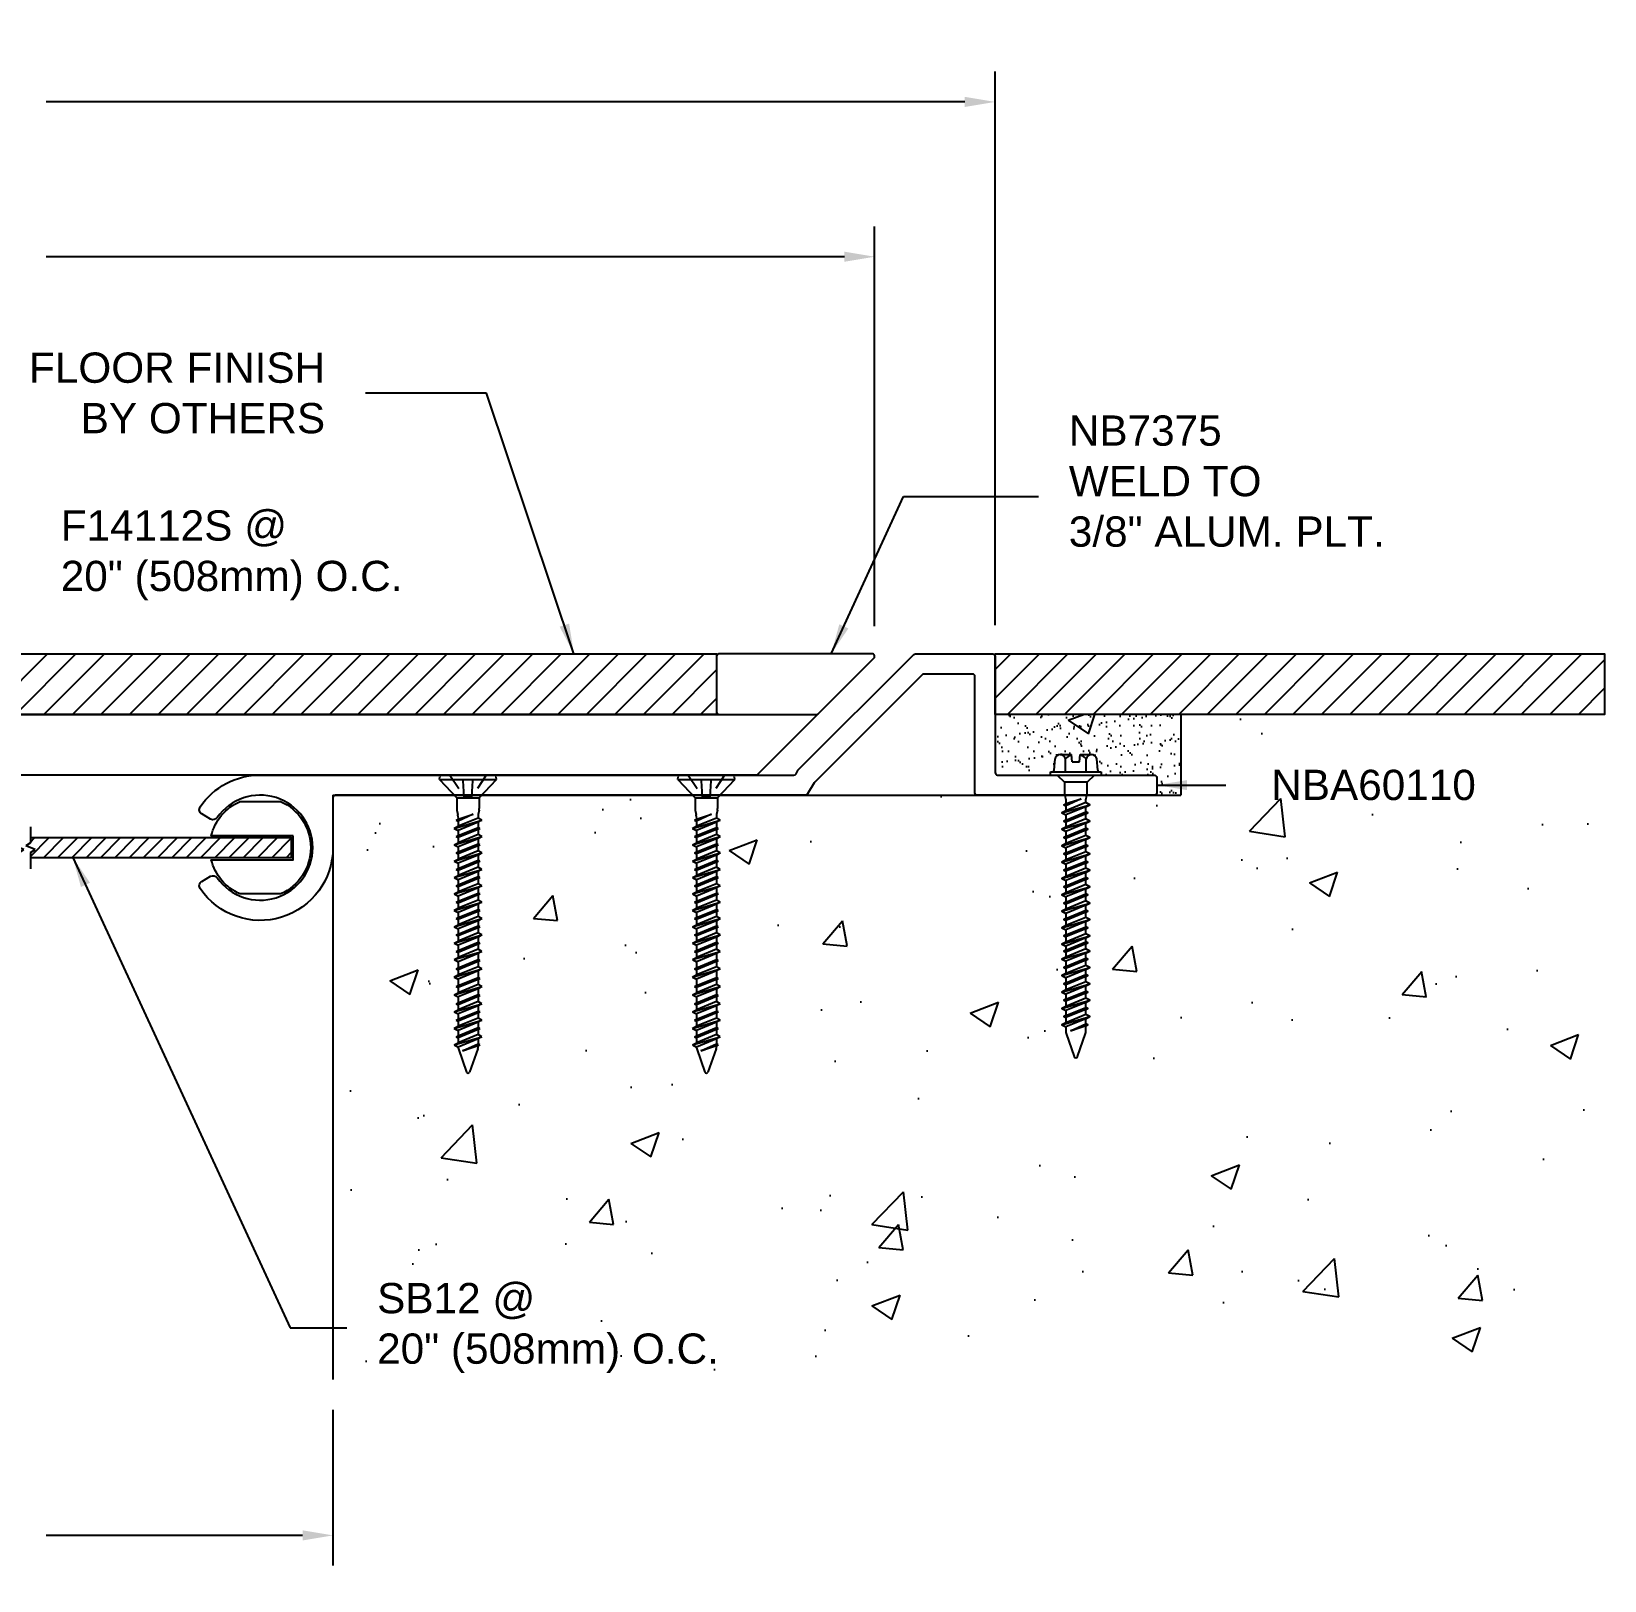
# Model space of a CAD drawing. Header units: inches. Extents: x -11.8 to 31.5, y -2.7 to 8.1.
# Drawn here: x 0.63 to 10.37, y -2.53 to 7.06 of the extents above; entities that cross this region are included whole.
import ezdxf

# ---------------------------------------------------------------- set-up
doc = ezdxf.new("R2010")
doc.units = ezdxf.units.IN
doc.header["$MEASUREMENT"] = 0
doc.linetypes.add('DASHED', pattern=[0.75, 0.5, -0.25])
for name, color, linetype in [('Anchors', 4, 'Continuous'), ('Conditions', 1, 'Continuous'), ('Dimensions', 3, 'Continuous'), ('TEXT', 2, 'Continuous')]:
    doc.layers.add(name, color=color, linetype=linetype)
doc.styles.add('ARIAL', font='arial.ttf')
doc.dimstyles.new('Arial', dxfattribs={"dimtxt": 0.1875, "dimasz": 0.1875, "dimexe": 0.1875, "dimexo": 0.1875, "dimgap": 0.1875, "dimtad": 0, "dimtih": 1, "dimtoh": 1, "dimdec": 4, "dimzin": 3, "dimdsep": 46, "dimlunit": 4, "dimtxsty": 'ARIAL', "dimcen": 0.1875, "dimadec": 0, "dimazin": 0, "dimtfac": 1, "dimtdec": 4, "dimtofl": 0, "dimtmove": 0, "dimatfit": 3, "dimfxl": 0, "dimfrac": 2, "dimtolj": 1, "dimtzin": 0, "dimarcsym": 0})

# ---------------------------------------------------------------- blocks, each defined once
blk = doc.blocks.new('*D8')
at = {"layer": 'Defpoints', "color": 0}
for p in [(-2.5, -1.2856), (2.5, -1.2856), (2.5, -2.2509)]:
    blk.add_point(p, dxfattribs=at)
at = {"layer": 'Dimensions', "color": 0, "lineweight": -2}
for p, q in [((-2.5, -1.4731), (-2.5, -2.4384)), ((2.5, -1.4731), (2.5, -2.4384)), ((-2.3125, -2.2509), (-0.7249, -2.2509)), ((2.3125, -2.2509), (0.7249, -2.2509))]:
    blk.add_line(p, q, dxfattribs=at)
at = {"layer": 'Dimensions', "color": 0}
for points in [[(-2.3125, -2.2197), (-2.3125, -2.2822), (-2.5, -2.2509)], [(2.3125, -2.2197), (2.3125, -2.2822), (2.5, -2.2509)]]:
    blk.add_solid(points, dxfattribs=at)
at = {"layer": 'Dimensions', "color": 0, "insert": (0, -2.2509), "char_height": 0.1875, "attachment_point": 5, "style": 'ARIAL'}
blk.add_mtext('\\A1;5"\\P [127mm]', dxfattribs=at)
blk = doc.blocks.new('*D12')
at = {"layer": 'Defpoints', "color": 0}
for p in [(6.5997, 6.6242), (-6.5997, 3.1968), (6.5997, 3.1968)]:
    blk.add_point(p, dxfattribs=at)
at = {"layer": 'Dimensions', "color": 0, "lineweight": -2}
for p, q in [((-6.5997, 3.3843), (-6.5997, 6.8117)), ((6.5997, 3.3843), (6.5997, 6.8117)), ((-6.4122, 6.6242), (-0.7249, 6.6242)), ((6.4122, 6.6242), (0.7249, 6.6242))]:
    blk.add_line(p, q, dxfattribs=at)
at = {"layer": 'Dimensions', "color": 0}
for points in [[(-6.4122, 6.6554), (-6.4122, 6.5929), (-6.5997, 6.6242)], [(6.4122, 6.6554), (6.4122, 6.5929), (6.5997, 6.6242)]]:
    blk.add_solid(points, dxfattribs=at)
at = {"layer": 'Dimensions', "color": 0, "insert": (0, 6.6242), "char_height": 0.1875, "attachment_point": 5, "style": 'ARIAL'}
blk.add_mtext('\\A1;1\'-1 3/16"\\P [335mm]', dxfattribs=at)
blk = doc.blocks.new('A$C63CB1885')
for p, q in [((-0.1762, 0), (-0.1747, 0.0182)), ((-0.1762, 0), (0.1762, 0)), ((-0.1762, 0), (-0.0698, -0.1125)), ((-0.1634, 0.0285), (0.1634, 0.0285)), ((0.0698, -0.1125), (0.1762, 0)), ((0.1762, 0), (0.1747, 0.0182)), ((-0.0698, -0.1125), (0.0698, -0.1125)), ((-0.0698, -0.1125), (-0.0698, -0.1796)), ((-0.0687, -0.1892), (-0.0633, -0.2152)), ((0.0687, -0.1892), (0.0633, -0.2152)), ((0.0698, -0.1125), (0.0698, -0.1796)), ((-0.0863, -0.3019), (0.0862, -0.2511)), ((-0.0863, -0.3019), (-0.0622, -0.289)), ((-0.0737, -0.2511), (0.0321, -0.2146)), ((-0.0737, -0.2511), (-0.0622, -0.2449)), ((-0.0737, -0.2511), (-0.0622, -0.2573)), ((-0.0623, -0.2248), (-0.0622, -0.2449)), ((-0.0622, -0.2449), (0.0321, -0.2146)), ((0.0321, -0.2146), (-0.0622, -0.2573)), ((0.0622, -0.2382), (-0.0622, -0.289)), ((-0.0622, -0.2573), (-0.0622, -0.289)), ((0.0622, -0.264), (-0.0622, -0.3148)), ((0.0622, -0.2248), (0.0622, -0.2382)), ((0.0862, -0.2511), (0.0622, -0.264)), ((0.0622, -0.264), (0.0622, -0.2957)), ((0.0862, -0.2511), (0.0622, -0.2382)), ((-0.0863, -0.3019), (-0.0622, -0.3148)), ((-0.0863, -0.4034), (0.0862, -0.3527)), ((-0.0737, -0.3527), (0.0737, -0.3019)), ((-0.0737, -0.3527), (-0.0622, -0.3465)), ((-0.0737, -0.3527), (-0.0622, -0.3588)), ((-0.0622, -0.3465), (0.0622, -0.2957)), ((0.0622, -0.308), (-0.0622, -0.3588)), ((-0.0622, -0.3148), (-0.0622, -0.3465)), ((0.0622, -0.3397), (-0.0622, -0.3905)), ((-0.0622, -0.3588), (-0.0622, -0.3905)), ((0.0622, -0.3656), (-0.0622, -0.4164)), ((0.0737, -0.3019), (0.0622, -0.2957)), ((0.0737, -0.3019), (0.0622, -0.308)), ((0.0622, -0.308), (0.0622, -0.3397)), ((0.0862, -0.3527), (0.0622, -0.3656)), ((0.0622, -0.3656), (0.0622, -0.3973)), ((0.0862, -0.3527), (0.0622, -0.3397)), ((-0.0863, -0.4034), (-0.0622, -0.3905)), ((-0.0863, -0.4034), (-0.0622, -0.4164)), ((-0.0863, -0.505), (0.0862, -0.4542)), ((-0.0737, -0.4542), (0.0737, -0.4034)), ((-0.0737, -0.4542), (-0.0622, -0.4481)), ((-0.0737, -0.4542), (-0.0622, -0.4604)), ((-0.0622, -0.4481), (0.0622, -0.3973)), ((0.0622, -0.4096), (-0.0622, -0.4604)), ((-0.0622, -0.4164), (-0.0622, -0.4481)), ((0.0622, -0.4413), (-0.0622, -0.4921)), ((-0.0622, -0.4604), (-0.0622, -0.4921)), ((0.0622, -0.4671), (-0.0622, -0.5179)), ((0.0737, -0.4034), (0.0622, -0.3973)), ((0.0737, -0.4034), (0.0622, -0.4096)), ((0.0622, -0.4096), (0.0622, -0.4413)), ((0.0862, -0.4542), (0.0622, -0.4671)), ((0.0622, -0.4671), (0.0622, -0.4988)), ((0.0862, -0.4542), (0.0622, -0.4413)), ((-0.0863, -0.505), (-0.0622, -0.4921)), ((-0.0863, -0.505), (-0.0622, -0.5179)), ((-0.0863, -0.6066), (0.0862, -0.5558)), ((-0.0737, -0.5558), (0.0737, -0.505)), ((-0.0737, -0.5558), (-0.0622, -0.5496)), ((-0.0737, -0.5558), (-0.0622, -0.5619)), ((-0.0622, -0.5496), (0.0622, -0.4988)), ((0.0622, -0.5112), (-0.0622, -0.5619)), ((-0.0622, -0.5179), (-0.0622, -0.5496)), ((0.0622, -0.5429), (-0.0622, -0.5936)), ((-0.0622, -0.5619), (-0.0622, -0.5936)), ((0.0622, -0.5687), (-0.0622, -0.6195)), ((0.0737, -0.505), (0.0622, -0.4988)), ((0.0737, -0.505), (0.0622, -0.5112)), ((0.0622, -0.5112), (0.0622, -0.5429)), ((0.0862, -0.5558), (0.0622, -0.5687)), ((0.0622, -0.5687), (0.0622, -0.6004)), ((0.0862, -0.5558), (0.0622, -0.5429)), ((-0.0863, -0.6066), (-0.0622, -0.5936)), ((-0.0863, -0.6066), (-0.0622, -0.6195)), ((-0.0863, -0.7081), (0.0862, -0.6573)), ((-0.0737, -0.6573), (0.0737, -0.6066)), ((-0.0737, -0.6573), (-0.0622, -0.6512)), ((-0.0737, -0.6573), (-0.0622, -0.6635)), ((-0.0622, -0.6512), (0.0622, -0.6004)), ((0.0622, -0.6127), (-0.0622, -0.6635)), ((-0.0622, -0.6195), (-0.0622, -0.6512)), ((0.0622, -0.6444), (-0.0622, -0.6952)), ((-0.0622, -0.6635), (-0.0622, -0.6952)), ((0.0622, -0.6703), (-0.0622, -0.721)), ((0.0737, -0.6066), (0.0622, -0.6004)), ((0.0737, -0.6066), (0.0622, -0.6127)), ((0.0622, -0.6127), (0.0622, -0.6444)), ((0.0862, -0.6573), (0.0622, -0.6703)), ((0.0622, -0.6703), (0.0622, -0.702)), ((0.0862, -0.6573), (0.0622, -0.6444)), ((-0.0863, -0.7081), (-0.0622, -0.6952)), ((-0.0863, -0.7081), (-0.0622, -0.721)), ((-0.0863, -0.8097), (0.0862, -0.7589)), ((-0.0737, -0.7589), (0.0737, -0.7081)), ((-0.0737, -0.7589), (-0.0622, -0.7527)), ((-0.0737, -0.7589), (-0.0622, -0.7651)), ((-0.0622, -0.7527), (0.0622, -0.702)), ((0.0622, -0.7143), (-0.0622, -0.7651)), ((-0.0622, -0.721), (-0.0622, -0.7527)), ((0.0622, -0.746), (-0.0622, -0.7968)), ((-0.0622, -0.7651), (-0.0622, -0.7967)), ((0.0622, -0.7718), (-0.0622, -0.8226)), ((0.0737, -0.7081), (0.0622, -0.702)), ((0.0737, -0.7081), (0.0622, -0.7143)), ((0.0622, -0.7143), (0.0622, -0.746)), ((0.0862, -0.7589), (0.0622, -0.7718)), ((0.0622, -0.7718), (0.0622, -0.8035)), ((0.0862, -0.7589), (0.0622, -0.746)), ((-0.0863, -0.8097), (-0.0622, -0.7968)), ((-0.0863, -0.8097), (-0.0622, -0.8226)), ((-0.0863, -0.9112), (0.0862, -0.8605)), ((-0.0737, -0.8605), (0.0737, -0.8097)), ((-0.0737, -0.8605), (-0.0622, -0.8543)), ((-0.0737, -0.8605), (-0.0622, -0.8666)), ((-0.0622, -0.8543), (0.0622, -0.8035)), ((0.0622, -0.8159), (-0.0622, -0.8666)), ((-0.0622, -0.8226), (-0.0622, -0.8543)), ((0.0622, -0.8475), (-0.0622, -0.8983)), ((-0.0622, -0.8666), (-0.0622, -0.8983)), ((0.0622, -0.8734), (-0.0622, -0.9242)), ((0.0737, -0.8097), (0.0622, -0.8035)), ((0.0737, -0.8097), (0.0622, -0.8159)), ((0.0622, -0.8159), (0.0622, -0.8475)), ((0.0862, -0.8605), (0.0622, -0.8734)), ((0.0622, -0.8734), (0.0622, -0.9051)), ((0.0862, -0.8605), (0.0622, -0.8475)), ((-0.0863, -0.9112), (-0.0622, -0.8983)), ((-0.0863, -0.9112), (-0.0622, -0.9242)), ((-0.0863, -1.0128), (0.0862, -0.962)), ((-0.0737, -0.962), (0.0737, -0.9112)), ((-0.0737, -0.962), (-0.0622, -0.9559)), ((-0.0737, -0.962), (-0.0622, -0.9682)), ((-0.0622, -0.9559), (0.0622, -0.9051)), ((0.0622, -0.9174), (-0.0622, -0.9682)), ((-0.0622, -0.9242), (-0.0622, -0.9558)), ((0.0622, -0.9491), (-0.0622, -0.9999)), ((-0.0622, -0.9682), (-0.0622, -0.9999)), ((0.0737, -0.9112), (0.0622, -0.9051)), ((0.0737, -0.9112), (0.0622, -0.9174)), ((0.0622, -0.9174), (0.0622, -0.9491)), ((0.0862, -0.962), (0.0622, -0.975)), ((0.0862, -0.962), (0.0622, -0.9491)), ((-0.0863, -1.0128), (-0.0622, -0.9999)), ((-0.0863, -1.0128), (-0.0622, -1.0257)), ((-0.0863, -1.1144), (0.0862, -1.0636)), ((-0.0737, -1.0636), (0.0737, -1.0128)), ((-0.0737, -1.0636), (-0.0622, -1.0574)), ((-0.0737, -1.0636), (-0.0622, -1.0698)), ((0.0622, -0.975), (-0.0622, -1.0257)), ((-0.0622, -1.0574), (0.0622, -1.0066)), ((0.0622, -1.019), (-0.0622, -1.0698)), ((-0.0622, -1.0257), (-0.0622, -1.0574)), ((0.0622, -1.0507), (-0.0622, -1.1015)), ((-0.0622, -1.0697), (-0.0622, -1.1014)), ((0.0622, -0.975), (0.0622, -1.0066)), ((0.0737, -1.0128), (0.0622, -1.0066)), ((0.0737, -1.0128), (0.0622, -1.019)), ((0.0622, -1.019), (0.0622, -1.0507)), ((0.0862, -1.0636), (0.0622, -1.0765)), ((0.0862, -1.0636), (0.0622, -1.0507)), ((-0.0863, -1.1144), (-0.0622, -1.1015)), ((-0.0863, -1.1144), (-0.0622, -1.1273)), ((-0.0737, -1.1715), (0.0737, -1.1207)), ((-0.0737, -1.1715), (-0.0622, -1.1653)), ((0.0622, -1.0765), (-0.0622, -1.1273)), ((-0.0622, -1.1653), (0.0622, -1.1145)), ((0.0622, -1.1269), (-0.0622, -1.1776)), ((-0.0622, -1.1273), (-0.0622, -1.1653)), ((0.0622, -1.1585), (-0.0622, -1.2093)), ((0.0622, -1.0765), (0.0622, -1.1145)), ((0.0737, -1.1207), (0.0622, -1.1145)), ((0.0737, -1.1207), (0.0622, -1.1269)), ((0.0622, -1.1269), (0.0622, -1.1585)), ((0.0862, -1.1715), (0.0622, -1.1585)), ((-0.0863, -1.2223), (0.0862, -1.1715)), ((-0.0863, -1.2223), (-0.0622, -1.2093)), ((-0.0863, -1.2223), (-0.0622, -1.2352)), ((-0.0737, -1.1715), (-0.0622, -1.1776)), ((-0.0737, -1.2816), (0.0737, -1.2308)), ((-0.0622, -1.1776), (-0.0622, -1.2093)), ((0.0622, -1.1844), (-0.0622, -1.2352)), ((-0.0622, -1.2754), (0.0622, -1.2247)), ((-0.0622, -1.2352), (-0.0622, -1.2754)), ((0.0622, -1.237), (-0.0622, -1.2878)), ((0.0862, -1.1715), (0.0622, -1.1844)), ((0.0622, -1.1844), (0.0622, -1.2247)), ((0.0737, -1.2308), (0.0622, -1.2247)), ((0.0737, -1.2308), (0.0622, -1.237)), ((0.0622, -1.237), (0.0622, -1.2687)), ((-0.0863, -1.3324), (0.0862, -1.2816)), ((-0.0863, -1.3324), (-0.0622, -1.3195)), ((-0.0863, -1.3324), (-0.0622, -1.3453)), ((-0.0737, -1.2816), (-0.0622, -1.2754)), ((-0.0737, -1.2816), (-0.0622, -1.2878)), ((-0.0737, -1.3872), (0.0737, -1.3365)), ((0.0622, -1.2687), (-0.0622, -1.3195)), ((-0.0622, -1.2877), (-0.0622, -1.3194)), ((0.0622, -1.2945), (-0.0622, -1.3453)), ((-0.0622, -1.3811), (0.0622, -1.3303)), ((0.0622, -1.3426), (-0.0622, -1.3934)), ((-0.0622, -1.3453), (-0.0622, -1.381)), ((0.0862, -1.2816), (0.0622, -1.2945)), ((0.0622, -1.2945), (0.0622, -1.3303)), ((0.0737, -1.3365), (0.0622, -1.3303)), ((0.0737, -1.3365), (0.0622, -1.3426)), ((0.0622, -1.3426), (0.0622, -1.3743)), ((0.0862, -1.2816), (0.0622, -1.2687)), ((-0.0863, -1.438), (0.0862, -1.3872)), ((-0.0863, -1.438), (-0.0622, -1.4251)), ((-0.0863, -1.438), (-0.0622, -1.4509)), ((-0.0737, -1.3872), (-0.0622, -1.3811)), ((-0.0737, -1.3872), (-0.0622, -1.3934)), ((-0.0737, -1.4895), (0.0737, -1.4387)), ((0.0622, -1.3743), (-0.0622, -1.4251)), ((-0.0622, -1.3934), (-0.0622, -1.4251)), ((0.0622, -1.4002), (-0.0622, -1.4509)), ((-0.0622, -1.4833), (0.0622, -1.4326)), ((0.0622, -1.4449), (-0.0622, -1.4957)), ((-0.0622, -1.4509), (-0.0622, -1.4833)), ((0.0862, -1.3872), (0.0622, -1.4002)), ((0.0622, -1.4002), (0.0622, -1.4326)), ((0.0737, -1.4387), (0.0622, -1.4326)), ((0.0737, -1.4387), (0.0622, -1.4449)), ((0.0622, -1.4449), (0.0622, -1.4766)), ((0.0862, -1.3872), (0.0622, -1.3743)), ((-0.0863, -1.5403), (0.0862, -1.4895)), ((-0.0863, -1.5403), (-0.0622, -1.5274)), ((-0.0863, -1.5403), (-0.0622, -1.5532)), ((-0.0737, -1.4895), (-0.0622, -1.4833)), ((-0.0737, -1.4895), (-0.0622, -1.4957)), ((-0.0737, -1.5918), (0.0737, -1.541)), ((0.0622, -1.4766), (-0.0622, -1.5274)), ((-0.0622, -1.4956), (-0.0621, -1.5273)), ((0.0622, -1.5024), (-0.0622, -1.5532)), ((-0.0622, -1.5856), (0.0622, -1.5348)), ((0.0622, -1.5471), (-0.0622, -1.5979)), ((-0.0621, -1.5532), (-0.0621, -1.5856)), ((0.0862, -1.4895), (0.0622, -1.5024)), ((0.0622, -1.5024), (0.0622, -1.5348)), ((0.0737, -1.541), (0.0622, -1.5348)), ((0.0737, -1.541), (0.0622, -1.5471)), ((0.0622, -1.5471), (0.0622, -1.5788)), ((0.0862, -1.4895), (0.0622, -1.4766)), ((-0.0863, -1.6425), (0.0862, -1.5918)), ((-0.0863, -1.6425), (-0.0622, -1.6296)), ((-0.0863, -1.6425), (-0.0622, -1.6555)), ((-0.0737, -1.5918), (-0.0622, -1.5856)), ((-0.0737, -1.5918), (-0.0622, -1.5979)), ((0.0622, -1.5788), (-0.0622, -1.6296)), ((0.0622, -1.6047), (-0.0622, -1.6555)), ((-0.0621, -1.5979), (-0.0621, -1.6296)), ((-0.0335, -1.6795), (0.0622, -1.6364)), ((-0.0335, -1.6795), (0.0737, -1.6425)), ((0.0622, -1.6487), (-0.0335, -1.6795)), ((0.0862, -1.5918), (0.0622, -1.6047)), ((0.0622, -1.6047), (0.0622, -1.6522)), ((0.0737, -1.6425), (0.0622, -1.6364)), ((0.0737, -1.6425), (0.0622, -1.6487)), ((0.0862, -1.5918), (0.0622, -1.5788)), ((-0.0596, -1.6676), (-0.0096, -1.8103)), ((0.0596, -1.6676), (0.0096, -1.8103))]:
    blk.add_line(p, q)
at = {"linetype": 'DASHED', "ltscale": 0.025}
for p, q in [((-0.1125, 0.0285), (-0.024, -0.1065)), ((-0.024, -0.1065), (-0.0311, 0.0283)), ((0.024, -0.1065), (0.0311, 0.0285)), ((0.1125, 0.0285), (0.024, -0.1065)), ((-0.024, -0.1065), (0.024, -0.1065))]:
    blk.add_line(p, q, dxfattribs=at)
for centre, radius, start, end in [((-0.1634, 0.0173), 0.0112, 90, 175), ((0.1634, 0.0173), 0.0112, 5, 90), ((-0.0233, -0.1796), 0.0465, 180, 191.9357), ((0.0233, -0.1796), 0.0465, 348.0643, 0), ((-0.1088, -0.2248), 0.0465, 0, 11.9357), ((0.1087, -0.2248), 0.0465, 168.0643, 180), ((-0.0158, -1.6522), 0.0465, 183.94761, 199.30575), ((0.0158, -1.6522), 0.0465, 340.69425, 0), ((0, -1.806), 0.0106, 204.10008, 335.89992)]:
    blk.add_arc(centre, radius, start, end)
blk = doc.blocks.new('TF316134')
blk.add_blockref('A$C63CB1885', (0, -0.0285))
blk = doc.blocks.new('TH316134')
for p, q in [((-0.1352, 0.029), (-0.129, 0.1001)), ((-0.0967, 0.1275), (-0.0272, 0.1275)), ((-0.0645, 0.0188), (-0.0645, 0.1001)), ((-0.0232, 0.0825), (-0.0272, 0.1275)), ((0.0233, 0.0825), (0.0272, 0.1275)), ((0.0272, 0.1275), (0.0967, 0.1275)), ((0.0645, 0.0188), (0.0645, 0.1001)), ((0.1352, 0.029), (0.129, 0.1001)), ((-0.1568, 0.0188), (0.1568, 0.0188)), ((-0.1568, 0), (-0.1568, 0.0188)), ((-0.1568, 0), (0.1568, 0)), ((-0.1148, 0), (-0.0697, -0.045)), ((-0.0232, 0.0825), (0.0233, 0.0825)), ((0.1148, 0), (0.0698, -0.045)), ((0.1568, 0.0188), (0.1568, 0)), ((-0.0862, -0.2344), (0.0863, -0.1836)), ((-0.0737, -0.1836), (0.0321, -0.1471)), ((0.0321, -0.1471), (-0.0623, -0.1898)), ((-0.0623, -0.1774), (0.0321, -0.1471)), ((0.0623, -0.1707), (-0.0623, -0.2215)), ((-0.0862, -0.3359), (0.0863, -0.2852)), ((-0.0737, -0.2852), (0.0737, -0.2344)), ((0.0623, -0.1965), (-0.0623, -0.2473)), ((-0.0623, -0.279), (0.0623, -0.2282)), ((0.0623, -0.2405), (-0.0623, -0.2913)), ((0.0623, -0.2722), (-0.0623, -0.323)), ((-0.0862, -0.4375), (0.0863, -0.3867)), ((-0.0737, -0.3867), (0.0737, -0.3359)), ((0.0623, -0.2981), (-0.0623, -0.3489)), ((-0.0623, -0.3806), (0.0623, -0.3298)), ((0.0623, -0.3421), (-0.0623, -0.3929)), ((0.0623, -0.3738), (-0.0623, -0.4246)), ((-0.0737, -0.4883), (0.0737, -0.4375)), ((0.0623, -0.3996), (-0.0623, -0.4504)), ((-0.0623, -0.4821), (0.0623, -0.4313)), ((0.0623, -0.4437), (-0.0623, -0.4944)), ((0.0623, -0.4754), (-0.0623, -0.5261)), ((-0.0862, -0.5391), (0.0863, -0.4883)), ((-0.0737, -0.5898), (0.0737, -0.5391)), ((0.0623, -0.5012), (-0.0623, -0.552)), ((-0.0623, -0.5837), (0.0623, -0.5329)), ((0.0623, -0.5452), (-0.0623, -0.596)), ((0.0623, -0.5769), (-0.0623, -0.6277)), ((-0.0862, -0.6406), (0.0863, -0.5898)), ((-0.0737, -0.6914), (0.0737, -0.6406)), ((0.0623, -0.6028), (-0.0623, -0.6535)), ((-0.0623, -0.6852), (0.0623, -0.6345)), ((0.0623, -0.6468), (-0.0623, -0.6976)), ((0.0623, -0.6785), (-0.0623, -0.7293)), ((-0.0862, -0.7422), (0.0863, -0.6914)), ((-0.0737, -0.793), (0.0737, -0.7422)), ((0.0623, -0.7043), (-0.0623, -0.7551)), ((-0.0623, -0.7868), (0.0623, -0.736)), ((0.0623, -0.7484), (-0.0623, -0.7991)), ((-0.0862, -0.8437), (0.0863, -0.793)), ((-0.0737, -0.8945), (0.0737, -0.8437)), ((0.0623, -0.78), (-0.0623, -0.8308)), ((0.0623, -0.8059), (-0.0623, -0.8567)), ((-0.0623, -0.8884), (0.0623, -0.8376)), ((0.0623, -0.8499), (-0.0623, -0.9007)), ((-0.0862, -0.9453), (0.0863, -0.8945)), ((-0.0737, -0.9961), (0.0737, -0.9453)), ((0.0623, -0.8816), (-0.0623, -0.9324)), ((0.0623, -0.9075), (-0.0623, -0.9582)), ((-0.0623, -0.9899), (0.0623, -0.9391)), ((0.0623, -0.9515), (-0.0623, -1.0023)), ((-0.0862, -1.0469), (0.0863, -0.9961)), ((-0.0737, -1.0898), (0.0737, -1.0391)), ((0.0623, -0.9832), (-0.0623, -1.034)), ((0.0623, -1.009), (-0.0623, -1.0598)), ((-0.0623, -1.0837), (0.0623, -1.0329)), ((0.0623, -1.0452), (-0.0623, -1.096)), ((-0.0862, -1.1406), (0.0863, -1.0898)), ((-0.0737, -1.1914), (0.0737, -1.1406)), ((0.0623, -1.0769), (-0.0623, -1.1277)), ((0.0623, -1.1028), (-0.0623, -1.1535)), ((-0.0623, -1.1852), (0.0623, -1.1345)), ((0.0623, -1.1468), (-0.0623, -1.1976)), ((-0.0862, -1.2422), (0.0863, -1.1914)), ((-0.0737, -1.293), (0.0737, -1.2422)), ((0.0623, -1.1785), (-0.0623, -1.2293)), ((0.0623, -1.2043), (-0.0623, -1.2551)), ((-0.0623, -1.2868), (0.0623, -1.236)), ((0.0623, -1.2484), (-0.0623, -1.2991)), ((-0.0862, -1.3437), (0.0863, -1.293)), ((-0.0737, -1.3945), (0.0737, -1.3437)), ((0.0623, -1.28), (-0.0623, -1.3308)), ((0.0623, -1.3059), (-0.0623, -1.3567)), ((-0.0623, -1.3884), (0.0623, -1.3376)), ((0.0623, -1.3499), (-0.0623, -1.4007)), ((-0.0862, -1.4453), (0.0863, -1.3945)), ((-0.0737, -1.4961), (0.0737, -1.4453)), ((0.0623, -1.3816), (-0.0623, -1.4324)), ((0.0623, -1.4075), (-0.0623, -1.4582)), ((-0.0623, -1.4899), (0.0623, -1.4391)), ((0.0623, -1.4515), (-0.0623, -1.5023)), ((-0.0862, -1.5469), (0.0863, -1.4961)), ((0.0623, -1.4832), (-0.0623, -1.534)), ((0.0623, -1.509), (-0.0623, -1.5598)), ((-0.0335, -1.5838), (0.0623, -1.5407)), ((-0.0335, -1.5838), (0.0737, -1.5469)), ((0.0623, -1.553), (-0.0335, -1.5838))]:
    blk.add_line(p, q)
blk.add_lwpolyline([(0.0698, -0.045), (-0.0697, -0.045), (-0.0697, -0.1121, 0.052126), (-0.0687, -0.1217), (-0.0633, -0.1477, -0.052126), (-0.0623, -0.1573), (-0.0623, -0.1774), (-0.0737, -0.1836), (-0.0623, -0.1898), (-0.0623, -0.2215), (-0.0862, -0.2344), (-0.0623, -0.2473), (-0.0623, -0.279), (-0.0737, -0.2852), (-0.0623, -0.2913), (-0.0623, -0.323), (-0.0862, -0.3359), (-0.0623, -0.3489), (-0.0623, -0.3806), (-0.0737, -0.3867), (-0.0623, -0.3929), (-0.0623, -0.4246), (-0.0862, -0.4375), (-0.0623, -0.4504), (-0.0623, -0.4821), (-0.0737, -0.4883), (-0.0623, -0.4944), (-0.0623, -0.5261), (-0.0862, -0.5391), (-0.0623, -0.552), (-0.0623, -0.5837), (-0.0737, -0.5898), (-0.0623, -0.596), (-0.0623, -0.6277), (-0.0862, -0.6406), (-0.0623, -0.6535), (-0.0623, -0.6852), (-0.0737, -0.6914), (-0.0623, -0.6976), (-0.0623, -0.7293), (-0.0862, -0.7422), (-0.0623, -0.7551), (-0.0623, -0.7868), (-0.0737, -0.793), (-0.0623, -0.7991), (-0.0623, -0.8308), (-0.0862, -0.8437), (-0.0623, -0.8567), (-0.0623, -0.8884), (-0.0737, -0.8945), (-0.0623, -0.9007), (-0.0623, -0.9324), (-0.0862, -0.9453), (-0.0623, -0.9582), (-0.0623, -0.9899), (-0.0737, -0.9961), (-0.0623, -1.0023), (-0.0623, -1.034), (-0.0862, -1.0469), (-0.0623, -1.0598), (-0.0623, -1.0837), (-0.0737, -1.0898), (-0.0623, -1.096), (-0.0623, -1.1277), (-0.0862, -1.1406), (-0.0623, -1.1535), (-0.0623, -1.1852), (-0.0737, -1.1914), (-0.0623, -1.1976), (-0.0623, -1.2293), (-0.0862, -1.2422), (-0.0623, -1.2551), (-0.0623, -1.2868), (-0.0737, -1.293), (-0.0623, -1.2991), (-0.0623, -1.3308), (-0.0862, -1.3437), (-0.0623, -1.3567), (-0.0623, -1.3884), (-0.0737, -1.3945), (-0.0623, -1.4007), (-0.0623, -1.4324), (-0.0862, -1.4453), (-0.0623, -1.4582), (-0.0623, -1.4899), (-0.0737, -1.4961), (-0.0623, -1.5023), (-0.0623, -1.534), (-0.0862, -1.5469), (-0.0623, -1.5598), (-0.0623, -1.5857, 0.084437), (-0.0596, -1.601), (-0.0096, -1.7438, 0.648167), (0.0096, -1.7438), (0.0596, -1.601, 0.084437), (0.0623, -1.5857), (0.0623, -1.553), (0.0737, -1.5469), (0.0623, -1.5407), (0.0623, -1.509), (0.0863, -1.4961), (0.0623, -1.4832), (0.0623, -1.4515), (0.0737, -1.4453), (0.0623, -1.4391), (0.0623, -1.4075), (0.0863, -1.3945), (0.0623, -1.3816), (0.0623, -1.3499), (0.0737, -1.3437), (0.0623, -1.3376), (0.0623, -1.3059), (0.0863, -1.293), (0.0623, -1.28), (0.0623, -1.2484), (0.0737, -1.2422), (0.0623, -1.236), (0.0623, -1.2043), (0.0863, -1.1914), (0.0623, -1.1785), (0.0623, -1.1468), (0.0737, -1.1406), (0.0623, -1.1345), (0.0623, -1.1028), (0.0863, -1.0898), (0.0623, -1.0769), (0.0623, -1.0452), (0.0737, -1.0391), (0.0623, -1.0329), (0.0623, -1.009), (0.0863, -0.9961), (0.0623, -0.9832), (0.0623, -0.9515), (0.0737, -0.9453), (0.0623, -0.9391), (0.0623, -0.9075), (0.0863, -0.8945), (0.0623, -0.8816), (0.0623, -0.8499), (0.0737, -0.8437), (0.0623, -0.8376), (0.0623, -0.8059), (0.0863, -0.793), (0.0623, -0.78), (0.0623, -0.7484), (0.0737, -0.7422), (0.0623, -0.736), (0.0623, -0.7043), (0.0863, -0.6914), (0.0623, -0.6785), (0.0623, -0.6468), (0.0737, -0.6406), (0.0623, -0.6345), (0.0623, -0.6028), (0.0863, -0.5898), (0.0623, -0.5769), (0.0623, -0.5452), (0.0737, -0.5391), (0.0623, -0.5329), (0.0623, -0.5012), (0.0863, -0.4883), (0.0623, -0.4754), (0.0623, -0.4437), (0.0737, -0.4375), (0.0623, -0.4313), (0.0623, -0.3996), (0.0863, -0.3867), (0.0623, -0.3738), (0.0623, -0.3421), (0.0737, -0.3359), (0.0623, -0.3298), (0.0623, -0.2981), (0.0863, -0.2852), (0.0623, -0.2722), (0.0623, -0.2405), (0.0737, -0.2344), (0.0623, -0.2282), (0.0623, -0.1965), (0.0863, -0.1836), (0.0623, -0.1707), (0.0623, -0.1573, -0.052126), (0.0633, -0.1477), (0.0687, -0.1217, 0.052126), (0.0698, -0.1121)], format="xyb", close=True)
for centre, radius, start, end in [((-0.0967, 0.0948), 0.0327, 9.28497, 170.71503), ((0, 0.0379), 0.0896, 107.42152, 136.04074), ((0, 0.0379), 0.0896, 43.95926, 72.57848), ((0.0967, 0.0948), 0.0327, 9.28497, 170.71503), ((-0.1464, 0.03), 0.0112, 270, 355), ((0.1464, 0.03), 0.0112, 185, 270)]:
    blk.add_arc(centre, radius, start, end)
blk = doc.blocks.new('NB7375')
at = {"linetype": 'Continuous', "flags": 128}
blk.add_lwpolyline([(-0.3019, 0.375, 0.414214), (-0.3169, 0.36), (-0.3169, 0.015, 0.414214), (-0.3019, 0), (0.3019, 0, 0.198912), (0.3125, 0.0044), (0.6575, 0.3494, 0.668179), (0.6469, 0.375)], format="xyb", close=True, dxfattribs=at)
blk = doc.blocks.new('*D23')
at = {"layer": 'Defpoints', "color": 0}
for p in [(-5.8538, 5.6657), (-5.8538, 3.1918), (5.8538, 3.1918)]:
    blk.add_point(p, dxfattribs=at)
at = {"layer": 'Dimensions', "color": 0, "lineweight": -2}
for p, q in [((-5.8538, 3.3793), (-5.8538, 5.8532)), ((5.8538, 3.3793), (5.8538, 5.8532)), ((-5.6663, 5.6657), (-0.7249, 5.6657)), ((5.6663, 5.6657), (0.7249, 5.6657))]:
    blk.add_line(p, q, dxfattribs=at)
at = {"layer": 'Dimensions', "color": 0}
for points in [[(-5.6663, 5.697), (-5.6663, 5.6345), (-5.8538, 5.6657)], [(5.6663, 5.697), (5.6663, 5.6345), (5.8538, 5.6657)]]:
    blk.add_solid(points, dxfattribs=at)
at = {"layer": 'Dimensions', "color": 0, "insert": (0, 5.6657), "char_height": 0.1875, "attachment_point": 5, "style": 'ARIAL'}
blk.add_mtext('\\A1;11 11/16"\\P [297mm]', dxfattribs=at)
blk = doc.blocks.new('SPHERE BAR')
h = blk.add_hatch()
h.set_pattern_fill('ANSI31', color=256, scale=0.5, style=0)
h.paths.add_polyline_path([(-0.5382, 2.0668), (-1.7875, 2.0668), (-1.7875, 1.9468), (-0.5382, 1.9468), (-0.5382, 1.9768), (-0.5094, 1.9958), (-0.567, 2.0177), (-0.5382, 2.0367)])
h.paths.add_polyline_path([(0.5861, 1.9958), (0.5285, 2.0177), (0.5573, 2.0367), (0.5573, 2.0668), (-0.4682, 2.0668), (-0.4682, 2.0367), (-0.497, 2.0177), (-0.4394, 1.9958), (-0.4682, 1.9768), (-0.4682, 1.9468), (0.5573, 1.9468), (0.5573, 1.9768)])
h.paths.add_polyline_path([(2.2441, 2.0668), (0.6273, 2.0668), (0.6273, 2.0367), (0.5985, 2.0177), (0.6561, 1.9958), (0.6273, 1.9768), (0.6273, 1.9468), (2.2441, 1.9468)])
for p, q in [((-0.5382, 2.1368), (-0.5382, 2.0367)), ((-0.4682, 2.1368), (-0.4682, 2.0367)), ((0.5573, 2.1368), (0.5573, 2.0367)), ((0.6273, 2.1368), (0.6273, 2.0367)), ((-0.5382, 2.0367), (-0.567, 2.0177)), ((-0.5094, 1.9958), (-0.567, 2.0177)), ((-0.5382, 1.9768), (-0.5094, 1.9958)), ((-0.5382, 1.9768), (-0.5382, 1.8767)), ((-0.4682, 2.0367), (-0.497, 2.0177)), ((-0.4394, 1.9958), (-0.497, 2.0177)), ((-0.4682, 1.9768), (-0.4394, 1.9958)), ((-0.4682, 1.9768), (-0.4682, 1.8767)), ((0.5573, 2.0367), (0.5285, 2.0177)), ((0.5861, 1.9958), (0.5285, 2.0177)), ((0.5573, 1.9768), (0.5861, 1.9958)), ((0.5573, 1.9768), (0.5573, 1.8767)), ((0.6273, 2.0367), (0.5985, 2.0177)), ((0.6561, 1.9958), (0.5985, 2.0177)), ((0.6273, 1.9768), (0.6561, 1.9958)), ((0.6273, 1.9768), (0.6273, 1.8767))]:
    blk.add_line(p, q)
for points in [[(-1.7465, 2.0811, 0.233897), (-1.925, 2.2932), (-2.175, 2.2932, 0.654654), (-2.175, 1.7203), (-1.925, 1.7203, 0.233897), (-1.7465, 1.9324), (-1.7875, 1.9468), (-1.7875, 2.0668)], [(2.2547, 2.0811), (1.7465, 2.0811, -0.233897), (1.925, 2.2932), (2.175, 2.2932, -0.654654), (2.175, 1.7203), (1.925, 1.7203, -0.233897), (1.7465, 1.9324), (2.2547, 1.9324)]]:
    blk.add_lwpolyline(points, format="xyb", close=True)
at = {"layer": 'Anchors'}
for points in [[(-0.5382, 2.0668), (-1.7875, 2.0668), (-1.7875, 1.9468), (-0.5382, 1.9468)], [(0.5573, 2.0668), (-0.4682, 2.0668)], [(0.6273, 1.9468), (2.2441, 1.9468), (2.2441, 2.0668), (0.6273, 2.0668)], [(-0.4682, 1.9468), (0.5573, 1.9468)]]:
    blk.add_lwpolyline(points, dxfattribs=at)
blk = doc.blocks.new('NBA60110')
blk.add_lwpolyline([(2.1608, 0.0075, 0.267949), (2.1738, 0), (5.085, 0, -0.414214), (5.1, -0.015), (5.1, -0.325, 0.738322), (5.922, -0.5782, 0.436073), (5.9119, -0.5339), (5.8571, -0.5023, 0.388901), (5.8162, -0.5114, -3.172023), (5.8162, -0.1386, 0.388901), (5.8571, -0.1477), (5.9119, -0.1161, 0.436073), (5.922, -0.0718, 0.248202), (5.55, 0.125), (2.246, 0.125, -0.267949), (2.233, 0.1325), (2.221, 0.1533, 0.065543), (2.2186, 0.1564), (1.5044, 0.8706, 0.198912), (1.4938, 0.875), (1.015, 0.875, 0.414214), (1, 0.86), (1, 0.14, -0.414214), (0.985, 0.125), (0.015, 0.125, 0.414214), (0, 0.11), (0, 0.015, 0.414214), (0.015, 0), (1.11, 0, 0.414214), (1.125, 0.015), (1.125, 0.735, -0.414214), (1.14, 0.75), (1.442, 0.75, -0.198912), (1.4526, 0.7456), (2.1186, 0.0796, -0.065543), (2.121, 0.0765)], format="xyb", close=True)

msp = doc.modelspace()

# ---------------------------------------------------------------- hatches: boundary and pattern name
at = {"layer": 'Conditions'}
h = msp.add_hatch(dxfattribs=at)
h.set_pattern_fill('ANSI31', color=256, style=0)
h.paths.add_polyline_path([(4.87505, 3.20675), (-4.87505, 3.20675), (-4.87505, 2.83175), (4.87505, 2.83175)])
h = msp.add_hatch(dxfattribs=at)
h.set_pattern_fill('ANSI31', color=256, style=0)
h.set_pattern_definition([(45, (-5.52531, -4e-16), (-0.0883883, 0.0883883), [])])
h.paths.add_polyline_path([(10.37289, 2.83175), (10.37289, 3.20675), (6.59969, 3.20675), (6.59969, 2.83175)])
h = msp.add_hatch(dxfattribs=at)
h.set_pattern_fill('AR-CONC', color=256, scale=0.25, style=0)
h.set_pattern_definition([(50, (0.5, 0), (1.79315, -0.15688), [0.1875, -2.0625]), (355, (0.5, 0), (-0.34688, 1.88048), [0.15, -1.65]), (100.451, (0.6494, -0.013), (1.44627, 1.7236), [0.15935, -1.75286]), (46.184, (0.5, 0.5), (2.6681, -0.4138), [0.28125, -3.09375]), (96.636, (0.7223, 0.4655), (2.33666, 2.4353), [0.239, -2.6293]), (351.184, (0.5, 0.5), (2.33665, 2.4353), [0.225, -2.475]), (21, (0.75, 0.375), (1.49227, -1.00655), [0.1875, -2.0625]), (326, (0.75, 0.375), (0.6083, 1.81288), [0.15, -1.65]), (71.451, (0.8744, 0.2911), (2.10056, 0.80633), [0.15935, -1.75286]), (37.5, (0.5, 0), (0.0304, 0.832235), [0, -1.63, 0, -1.675, 0, -1.65625]), (7.5, (0.5, 0), (0.65767, 0.98603), [0, -0.955, 0, -1.5925, 0, -0.63125]), (327.5, (-0.0575, 0), (1.334556, -0.056387), [0, -0.625, 0, -1.95, 0, -2.5875]), (317.5, (-0.3075, 0), (1.45797, 0.25026), [0, -0.8125, 0, -1.295, 0, -1.8375])])
h.paths.add_polyline_path([(7.03744, 1.16995), (7.03744, 1.20164), (7.01344, 1.21457), (7.03744, 1.22749), (7.03744, 1.25919), (7.026, 1.26535), (7.03744, 1.27151), (7.03744, 1.3032), (7.01344, 1.31613), (7.03744, 1.32905), (7.03744, 1.36075), (7.026, 1.36691), (7.03744, 1.37307), (7.03744, 1.39695), (7.01344, 1.40988), (7.03744, 1.4228), (7.03744, 1.4545), (7.026, 1.46066), (7.03744, 1.46682), (7.03744, 1.49852), (7.01344, 1.51144), (7.03744, 1.52437), (7.03744, 1.55606), (7.026, 1.56222), (7.03744, 1.56839), (7.03744, 1.60008), (7.01344, 1.613), (7.03744, 1.62593), (7.03744, 1.65762), (7.026, 1.66379), (7.03744, 1.66995), (7.03744, 1.70164), (7.01344, 1.71457), (7.03744, 1.72749), (7.03744, 1.75919), (7.026, 1.76535), (7.03744, 1.77151), (7.03744, 1.8032), (7.01344, 1.81613), (7.03744, 1.82905), (7.03744, 1.86075), (7.026, 1.86691), (7.03744, 1.87307), (7.03744, 1.90477), (7.01344, 1.91769), (7.03744, 1.93062), (7.03744, 1.96231), (7.026, 1.96847), (7.03744, 1.97464), (7.03744, 2.00633), (7.01344, 2.01925), (7.03744, 2.03218), (7.03744, 2.06387), (7.026, 2.07004), (7.03744, 2.0762), (7.03744, 2.10789), (7.01344, 2.12082), (7.03744, 2.13374), (7.03744, 2.16544), (7.026, 2.1716), (7.03744, 2.17776), (7.03744, 2.20945), (7.01344, 2.22238), (7.03744, 2.2353), (7.03744, 2.267), (7.026, 2.27316), (7.03744, 2.27932), (7.03744, 2.29946, 0.0521265), (7.03644, 2.30907), (7.03164, 2.33175), (6.48469, 2.33175), (4.89706, 2.33175), (4.88191, 2.31575), (4.88191, 2.2438), (4.87542, 2.21307, 0.0521265), (4.87441, 2.20346), (4.87441, 2.19009), (4.89841, 2.17716), (4.87441, 2.16424), (4.87441, 2.13254), (4.88585, 2.12638), (4.87441, 2.12022), (4.87441, 2.08852), (4.89841, 2.0756), (4.87441, 2.06267), (4.87441, 2.03098), (4.88585, 2.02482), (4.87441, 2.01865), (4.87441, 1.98696), (4.89841, 1.97404), (4.87441, 1.96111), (4.87441, 1.92942), (4.88585, 1.92325), (4.87441, 1.91709), (4.87441, 1.8854), (4.89841, 1.87247), (4.87441, 1.85955), (4.87441, 1.82786), (4.88585, 1.82169), (4.87441, 1.81553), (4.87441, 1.78384), (4.89841, 1.77091), (4.87441, 1.75799), (4.87441, 1.72629), (4.88585, 1.72013), (4.87441, 1.71397), (4.87441, 1.68227), (4.89841, 1.66935), (4.87441, 1.65642), (4.87441, 1.62473), (4.88585, 1.61857), (4.87441, 1.6124), (4.87441, 1.58071), (4.89841, 1.56779), (4.87441, 1.55486), (4.87441, 1.52317), (4.88585, 1.517), (4.87441, 1.51084), (4.87441, 1.47915), (4.89841, 1.46622), (4.87441, 1.4533), (4.87441, 1.42161), (4.88585, 1.41544), (4.87441, 1.40928), (4.87441, 1.37759), (4.89841, 1.36466), (4.87441, 1.35174), (4.87441, 1.31373), (4.88585, 1.30756), (4.87441, 1.3014), (4.87441, 1.26971), (4.89841, 1.25678), (4.87441, 1.24386), (4.87441, 1.2036), (4.88585, 1.19743), (4.87441, 1.19127), (4.87441, 1.15958), (4.89841, 1.14665), (4.87441, 1.13373), (4.87441, 1.09797), (4.88585, 1.0918), (4.87441, 1.08564), (4.87441, 1.05395), (4.89841, 1.04102), (4.87441, 1.0281), (4.87441, 0.9957), (4.88585, 0.98954), (4.87441, 0.98338), (4.87441, 0.95168), (4.89841, 0.93876), (4.87441, 0.92583), (4.87441, 0.89344), (4.88585, 0.88728), (4.87441, 0.88112), (4.87441, 0.84942), (4.89841, 0.8365), (4.87441, 0.82357), (4.87441, 0.79188), (4.88585, 0.78572), (4.87441, 0.77955), (4.87441, 0.76813), (4.82238, 0.61961, -0.7741233), (4.80194, 0.61961), (4.75253, 0.76066, -0.0665467), (4.75003, 0.77273), (4.72591, 0.78572), (4.75002, 0.7987), (4.75002, 0.83028), (4.73847, 0.8365), (4.75002, 0.84271), (4.75001, 0.875), (4.72591, 0.88798), (4.75001, 0.90095), (4.75001, 0.93255), (4.73847, 0.93876), (4.75001, 0.94497), (4.75, 0.97727), (4.72591, 0.99024), (4.75, 1.00321), (4.75, 1.03481), (4.73847, 1.04102), (4.75, 1.04723), (4.75, 1.0829), (4.72591, 1.09587), (4.74999, 1.10884), (4.74999, 1.14045), (4.73847, 1.14665), (4.74999, 1.15286), (4.74999, 1.19304), (4.72591, 1.206), (4.74999, 1.21896), (4.74998, 1.25058), (4.73847, 1.25678), (4.74998, 1.26298), (4.74998, 1.30092), (4.72591, 1.31388), (4.74998, 1.32684), (4.74998, 1.35847), (4.73847, 1.36466), (4.74997, 1.37085), (4.74997, 1.40249), (4.72591, 1.41544), (4.74997, 1.4284), (4.74997, 1.46003), (4.73847, 1.46622), (4.74997, 1.47241), (4.74996, 1.50405), (4.72591, 1.517), (4.74996, 1.52996), (4.74996, 1.5616), (4.73847, 1.56779), (4.74996, 1.57397), (4.74996, 1.60562), (4.72591, 1.61857), (4.74995, 1.63151), (4.74995, 1.66317), (4.73847, 1.66935), (4.74995, 1.67553), (4.74995, 1.70719), (4.72591, 1.72013), (4.74995, 1.73307), (4.74994, 1.76474), (4.73847, 1.77091), (4.74994, 1.77709), (4.74994, 1.80875), (4.72591, 1.82169), (4.74994, 1.83463), (4.74994, 1.8663), (4.73847, 1.87247), (4.74994, 1.87865), (4.74993, 1.91032), (4.72591, 1.92325), (4.74993, 1.93619), (4.74993, 1.96787), (4.73847, 1.97404), (4.74993, 1.9802), (4.74993, 2.01189), (4.72591, 2.02482), (4.74992, 2.03775), (4.74992, 2.06944), (4.73847, 2.0756), (4.74992, 2.08176), (4.74992, 2.11345), (4.72591, 2.12638), (4.74992, 2.1393), (4.74991, 2.171), (4.73847, 2.17716), (4.74991, 2.18332), (4.74991, 2.20346, 0.0521265), (4.74891, 2.21307), (4.74241, 2.2438), (4.74241, 2.31575), (4.72726, 2.33175), (4.35134, 2.33175), (4.2592, 2.33175, -0.0014524), (4.25769, 2.33175), (3.42143, 2.33175), (3.40628, 2.31575), (3.40628, 2.2438), (3.39979, 2.21307, 0.0521265), (3.39878, 2.20346), (3.39878, 2.19009), (3.42278, 2.17716), (3.39878, 2.16424), (3.39878, 2.13254), (3.41023, 2.12638), (3.39878, 2.12022), (3.39878, 2.08852), (3.42278, 2.0756), (3.39878, 2.06267), (3.39878, 2.03098), (3.41023, 2.02482), (3.39878, 2.01865), (3.39878, 1.98696), (3.42278, 1.97404), (3.39878, 1.96111), (3.39878, 1.92942), (3.41023, 1.92325), (3.39878, 1.91709), (3.39878, 1.8854), (3.42278, 1.87247), (3.39878, 1.85955), (3.39878, 1.82786), (3.41023, 1.82169), (3.39878, 1.81553), (3.39878, 1.78384), (3.42278, 1.77091), (3.39878, 1.75799), (3.39878, 1.72629), (3.41023, 1.72013), (3.39878, 1.71397), (3.39878, 1.68227), (3.42278, 1.66935), (3.39878, 1.65642), (3.39878, 1.62473), (3.41023, 1.61857), (3.39878, 1.6124), (3.39878, 1.58071), (3.42278, 1.56779), (3.39878, 1.55486), (3.39878, 1.52317), (3.41023, 1.517), (3.39878, 1.51084), (3.39878, 1.47915), (3.42278, 1.46622), (3.39878, 1.4533), (3.39878, 1.42161), (3.41023, 1.41544), (3.39878, 1.40928), (3.39878, 1.37759), (3.42278, 1.36466), (3.39878, 1.35174), (3.39878, 1.31373), (3.41023, 1.30756), (3.39878, 1.3014), (3.39878, 1.26971), (3.42278, 1.25678), (3.39878, 1.24386), (3.39878, 1.2036), (3.41023, 1.19743), (3.39878, 1.19127), (3.39878, 1.15958), (3.42278, 1.14665), (3.39878, 1.13373), (3.39878, 1.09797), (3.41023, 1.0918), (3.39878, 1.08564), (3.39878, 1.05395), (3.42278, 1.04102), (3.39878, 1.0281), (3.39878, 0.9957), (3.41023, 0.98954), (3.39878, 0.98338), (3.39878, 0.95168), (3.42278, 0.93876), (3.39878, 0.92583), (3.39878, 0.89344), (3.41023, 0.88728), (3.39878, 0.88112), (3.39878, 0.84942), (3.42278, 0.8365), (3.39878, 0.82357), (3.39878, 0.79188), (3.41023, 0.78572), (3.39878, 0.77955), (3.39878, 0.76813), (3.34676, 0.61961, -0.7741233), (3.32631, 0.61961), (3.2769, 0.76066, -0.0665467), (3.2744, 0.77273), (3.25028, 0.78572), (3.27439, 0.7987), (3.27439, 0.83028), (3.26284, 0.8365), (3.27439, 0.84271), (3.27439, 0.875), (3.25028, 0.88798), (3.27438, 0.90095), (3.27438, 0.93255), (3.26284, 0.93876), (3.27438, 0.94497), (3.27438, 0.97727), (3.25028, 0.99024), (3.27438, 1.00321), (3.27437, 1.03481), (3.26284, 1.04102), (3.27437, 1.04723), (3.27437, 1.0829), (3.25028, 1.09587), (3.27437, 1.10884), (3.27436, 1.14045), (3.26284, 1.14665), (3.27436, 1.15286), (3.27436, 1.19304), (3.25028, 1.206), (3.27436, 1.21896), (3.27436, 1.25058), (3.26284, 1.25678), (3.27436, 1.26298), (3.27435, 1.30092), (3.25028, 1.31388), (3.27435, 1.32684), (3.27435, 1.35847), (3.26284, 1.36466), (3.27435, 1.37085), (3.27434, 1.40249), (3.25028, 1.41544), (3.27434, 1.4284), (3.27434, 1.46003), (3.26284, 1.46622), (3.27434, 1.47241), (3.27434, 1.50405), (3.25028, 1.517), (3.27433, 1.52996), (3.27433, 1.5616), (3.26284, 1.56779), (3.27433, 1.57397), (3.27433, 1.60562), (3.25028, 1.61857), (3.27433, 1.63151), (3.27432, 1.66317), (3.26284, 1.66935), (3.27432, 1.67553), (3.27432, 1.70719), (3.25028, 1.72013), (3.27432, 1.73307), (3.27432, 1.76474), (3.26284, 1.77091), (3.27432, 1.77709), (3.27431, 1.80875), (3.25028, 1.82169), (3.27431, 1.83463), (3.27431, 1.8663), (3.26284, 1.87247), (3.27431, 1.87865), (3.27431, 1.91032), (3.25028, 1.92325), (3.2743, 1.93619), (3.2743, 1.96787), (3.26284, 1.97404), (3.2743, 1.9802), (3.2743, 2.01189), (3.25028, 2.02482), (3.2743, 2.03775), (3.27429, 2.06944), (3.26284, 2.0756), (3.27429, 2.08176), (3.27429, 2.11345), (3.25028, 2.12638), (3.27429, 2.1393), (3.27429, 2.171), (3.26284, 2.17716), (3.27428, 2.18332), (3.27428, 2.20346, 0.0521265), (3.27328, 2.21307), (3.26678, 2.2438), (3.26678, 2.31575), (3.25164, 2.33175), (2.51, 2.33175, 0.4142136), (2.5, 2.32176), (2.5, -1.28557), (10.37289, -1.28557), (10.37289, 2.83175), (6.59969, 2.83175), (6.59969, 2.46675, 0.4142136), (6.60969, 2.45675), (6.94294, 2.45675), (6.94294, 2.4755), (6.95327, 2.4755, 0.3888787), (6.96447, 2.48577), (6.97027, 2.55198, -0.4105631), (7.00294, 2.58425), (7.07251, 2.58425), (7.07644, 2.53925), (7.12294, 2.53925), (7.12688, 2.58425), (7.19644, 2.58425, -0.4105631), (7.22912, 2.55198), (7.23491, 2.48577, 0.3888787), (7.24612, 2.4755), (7.25644, 2.4755), (7.25644, 2.45675), (7.58969, 2.45675, -0.4142136), (7.59969, 2.44675), (7.59969, 2.34175, -0.4142136), (7.58969, 2.33175), (7.16774, 2.33175), (7.16295, 2.30907, 0.0521265), (7.16194, 2.29946), (7.16194, 2.28609), (7.18594, 2.27316), (7.16194, 2.26024), (7.16194, 2.22854), (7.17339, 2.22238), (7.16194, 2.21622), (7.16194, 2.18452), (7.18594, 2.1716), (7.16194, 2.15867), (7.16194, 2.12698), (7.17339, 2.12082), (7.16194, 2.11465), (7.16194, 2.08296), (7.18594, 2.07004), (7.16194, 2.05711), (7.16194, 2.02542), (7.17339, 2.01925), (7.16194, 2.01309), (7.16194, 1.9814), (7.18594, 1.96847), (7.16194, 1.95555), (7.16194, 1.92386), (7.17339, 1.91769), (7.16194, 1.91153), (7.16194, 1.87984), (7.18594, 1.86691), (7.16194, 1.85399), (7.16194, 1.82229), (7.17339, 1.81613), (7.16194, 1.80997), (7.16194, 1.77827), (7.18594, 1.76535), (7.16194, 1.75242), (7.16194, 1.72073), (7.17339, 1.71457), (7.16194, 1.7084), (7.16194, 1.67671), (7.18594, 1.66379), (7.16194, 1.65086), (7.16194, 1.61917), (7.17339, 1.613), (7.16194, 1.60684), (7.16194, 1.57515), (7.18594, 1.56222), (7.16194, 1.5493), (7.16194, 1.51761), (7.17339, 1.51144), (7.16194, 1.50528), (7.16194, 1.47359), (7.18594, 1.46066), (7.16194, 1.44774), (7.16194, 1.42386), (7.17339, 1.41769), (7.16194, 1.41153), (7.16194, 1.37984), (7.18594, 1.36691), (7.16194, 1.35399), (7.16194, 1.32229), (7.17339, 1.31613), (7.16194, 1.30997), (7.16194, 1.27827), (7.18594, 1.26535), (7.16194, 1.25242), (7.16194, 1.22073), (7.17339, 1.21457), (7.16194, 1.2084), (7.16194, 1.17671), (7.18594, 1.16379), (7.16194, 1.15086), (7.16194, 1.11917), (7.17339, 1.113), (7.16194, 1.10684), (7.16194, 1.07515), (7.18594, 1.06222), (7.16194, 1.0493), (7.16194, 1.01761), (7.17339, 1.01144), (7.16194, 1.00528), (7.16194, 0.97359), (7.18594, 0.96066), (7.16194, 0.94774), (7.16194, 0.91604), (7.17339, 0.90988), (7.16194, 0.90372), (7.16194, 0.86318), (7.10992, 0.71467, -0.7741233), (7.08947, 0.71467), (7.03744, 0.86318), (7.03744, 0.89695), (7.01344, 0.90988), (7.03744, 0.9228), (7.03744, 0.9545), (7.026, 0.96066), (7.03744, 0.96682), (7.03744, 0.99852), (7.01344, 1.01144), (7.03744, 1.02437), (7.03744, 1.05606), (7.026, 1.06222), (7.03744, 1.06839), (7.03744, 1.10008), (7.01344, 1.113), (7.03744, 1.12593), (7.03744, 1.15762), (7.026, 1.16379)])
h.paths.add_polyline_path([(5.19966, 0.21941), (8.37923, 0.21941), (8.37923, -0.06849), (5.19966, -0.06849)], flags=24)
h.paths.add_polyline_path([(3.23229, -0.07788), (4.26699, -0.07788), (4.26699, -0.36553), (3.23229, -0.36553)], flags=24)
h.paths.add_polyline_path([(2.72667, -0.63863), (4.90619, -0.63863), (4.90619, -1.29429), (2.72667, -1.29429)], flags=9)
h.paths.add_polyline_path([(8.25372, 1.48734), (9.11653, 1.48734), (9.11653, 1.20199), (8.25372, 1.20199)], flags=24)
h = msp.add_hatch(dxfattribs=at)
h.set_pattern_fill('AR-SAND', color=256, scale=0.0625, style=0)
h.set_pattern_definition([(37.5, (-4.02531, -4e-16), (-0.0039371, 0.1204265), [0, -0.095, 0, -0.10625, 0, -0.1015625]), (7.5, (-4.0253, -4e-16), (0.110611, 0.1763841), [0, -0.05125, 0, -0.085625, 0, -0.0328125]), (327.5, (-4.10218, -4e-16), (0.1946339, 0.0003537), [0, -0.03125, 0, -0.1125, 0, -0.146875]), (317.5, (-4.10218, -4e-16), (0.187883, 0.0548547), [0, -0.015625, 0, -0.07375, 0, -0.084375])])
h.paths.add_polyline_path([(6.59969, 2.83175), (6.59969, 2.46675, 0.4142136), (6.60969, 2.45675), (6.94294, 2.45675), (6.94294, 2.4755), (6.95327, 2.4755, 0.3888787), (6.96447, 2.48577), (6.97027, 2.55198, -0.4105631), (7.00294, 2.58425), (7.07251, 2.58425), (7.07644, 2.53925), (7.12294, 2.53925), (7.12688, 2.58425), (7.19644, 2.58425, -0.4105631), (7.22912, 2.55198), (7.23491, 2.48577, 0.3888787), (7.24612, 2.4755), (7.25644, 2.4755), (7.25644, 2.45675), (7.59969, 2.45675), (7.59969, 2.33175), (7.74969, 2.33175), (7.74969, 2.83175)])

# ---------------------------------------------------------------- linework, layer by layer
msp.add_lwpolyline([(-5.50005, 2.83175), (5.50005, 2.83175), (5.12505, 2.45675), (-5.12505, 2.45675)], close=True)
for p, q in [((7.74969, 2.83175), (7.74969, 2.33175)), ((2.5, 2.33175), (2.5, -1.28557)), ((2.5, 2.33175), (7.74969, 2.33175))]:
    msp.add_line(p, q, dxfattribs=at)
for points in [[(-4.87505, 3.20675), (4.87505, 3.20675), (4.87505, 2.83175), (-4.87505, 2.83175)], [(6.59969, 2.83175), (6.59969, 3.20675), (10.37289, 3.20675), (10.37289, 2.83175)]]:
    msp.add_lwpolyline(points, close=True, dxfattribs=at)

# ---------------------------------------------------------------- block references
at = {"xscale": -1}
msp.add_blockref('NBA60110', (7.6, 2.33175), dxfattribs=at)
for name, p in [('NB7375', (5.19194, 2.83175)), ('SPHERE BAR', (0, 0))]:
    msp.add_blockref(name, p)
at = {"layer": 'Anchors'}
for name, p in [('TH316134', (7.09969, 2.45675)), ('TF316134', (3.33653, 2.45675)), ('TF316134', (4.81216, 2.45675))]:
    msp.add_blockref(name, p, dxfattribs=at)

# ---------------------------------------------------------------- texts
at = {"layer": 'TEXT', "char_height": 0.1875, "style": 'ARIAL'}
for s, insert, attachment_point in [('\\A1;FLOOR FINISH\\PBY OTHERS', (2.45175, 4.82126), 6), ('NB7375\\PWELD TO\\P3/8" ALUM. PLT.', (7.0561, 4.27532), 4), ('F14112S @\\P20" (508mm) O.C.', (0.81468, 3.81724), 4), ('SB12 @\\P20" (508mm) O.C.', (2.77354, -0.96646), 4)]:
    msp.add_mtext(s, dxfattribs=dict(at, insert=insert, attachment_point=attachment_point))
at = {"layer": 'TEXT', "insert": (8.30935, 2.39425), "char_height": 0.1875, "width": 3.3329631, "attachment_point": 4, "style": 'ARIAL'}
msp.add_mtext('\\A1;NBA60110', dxfattribs=at)

# ---------------------------------------------------------------- dimensions: what is measured, and where the dimension line sits
at = {"layer": 'Dimensions'}
for base, p1, p2, picture, middle in [((6.59969, 6.62416), (-6.59969, 3.19675), (6.59969, 3.19675), '*D12', (0, 6.62416)), ((-5.85384, 5.66574), (5.85384, 3.19175), (-5.85384, 3.19175), '*D23', (0, 5.66574)), ((2.5, -2.25092), (-2.5, -1.28557), (2.5, -1.28557), '*D8', (0, -2.25092))]:
    dim = msp.add_linear_dim(base=base, p1=p1, p2=p2, dimstyle='Arial', override={"dimpost": '\\X'}, dxfattribs=at)
    dim.commit()
    dim.dimension.update_dxf_attribs({"geometry": picture, "text_midpoint": middle, "dimtype": 160})

# ---------------------------------------------------------------- leaders
at = {"layer": 'TEXT'}
for points in [[(3.99247, 3.20675), (3.45144, 4.82126), (2.70175, 4.82126)], [(5.58507, 3.20675), (6.03183, 4.18157), (6.8686, 4.18157)], [(0.88911, 1.94675), (2.2359, -0.96646), (2.58604, -0.96646)]]:
    msp.add_leader(points, dimstyle='Arial', dxfattribs=at)
msp.add_leader([(7.59969, 2.39425), (8.0281, 2.39425)], dimstyle='Arial', override={"dimgap": 0.1875, "dimtad": 0}, dxfattribs=at)

doc.saveas('drawing.dxf')
